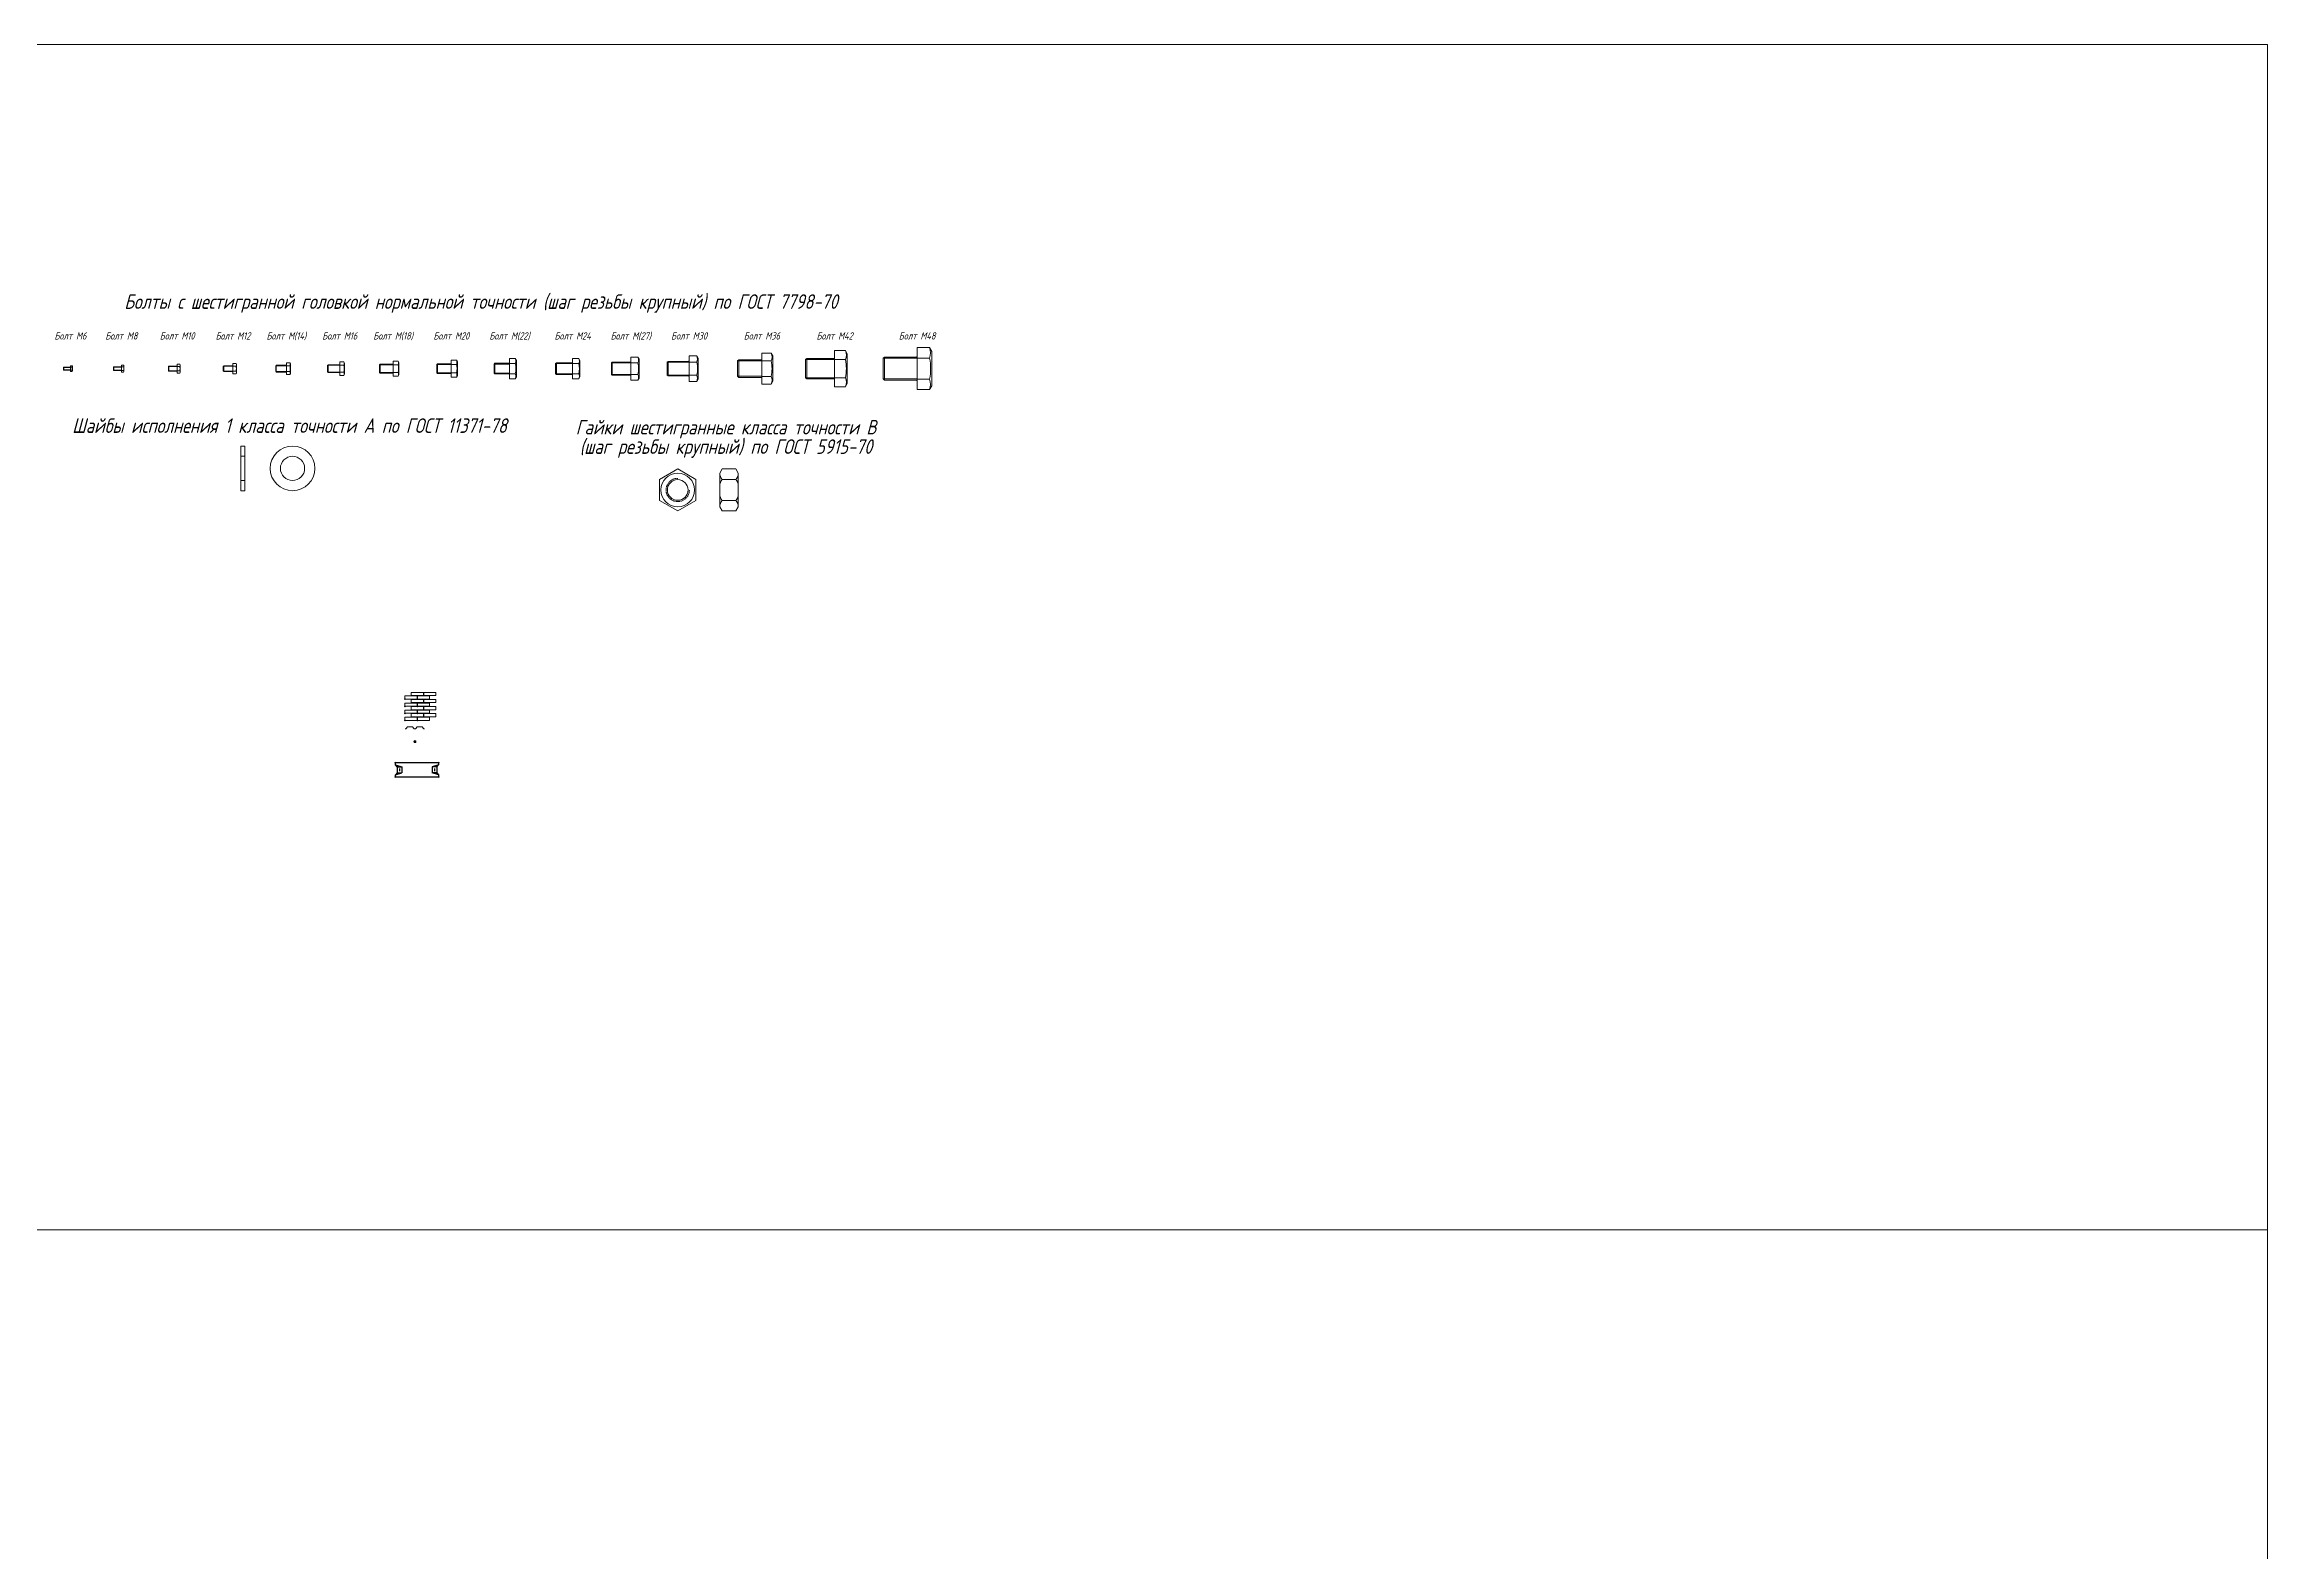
# Model space of a CAD drawing. Header units: millimetres. Extents: x -8428662 to 9409114, y 0 to 249028.
# Drawn here: x -388393 to -383812, y 245921 to 249028 of the extents above; entities that cross this region are included whole.
import ezdxf
from ezdxf.enums import TextEntityAlignment as Align

# ---------------------------------------------------------------- set-up
doc = ezdxf.new("R2010")
doc.units = ezdxf.units.MM
doc.header["$MEASUREMENT"] = 0
doc.header["$PDMODE"] = 3
doc.header["$PDSIZE"] = -4
doc.linetypes.add('Пунктир 2мм', pattern=[3, 2, -1])
doc.layers.get('0').update_dxf_attribs({"color": 250, "lineweight": 9})
for name, color, linetype, lineweight in [('стр Бетон', 253, 'Continuous', 15), ('стр Кирпич', 21, 'Continuous', 15), ('стр Металл', 6, 'Continuous', 30)]:
    doc.layers.add(name, color=color, linetype=linetype, lineweight=lineweight)
doc.styles.add('DraFt', font='geniso.shx', dxfattribs={"width": 0.9, "oblique": 15})
doc.styles.add('Гост 2.5', font='', dxfattribs={"width": 1.2, "oblique": 15, "height": 2.5})
doc.styles.get('Гост 2.5').set_extended_font_data('GOST')

# ---------------------------------------------------------------- blocks, each defined once
blk = doc.blocks.new('*U1095')
at = {"color": 0, "linetype": 'ByBlock', "lineweight": -2}
for p, q in [((-14, 2.5), (-13.5, 3)), ((-14, -2.5), (-14, 2.5)), ((-13.5, 3), (-0.2, 3)), ((0, -5.8), (0, 5.8)), ((0, 5.8), (3.4, 5.8)), ((3.4, 2.9), (0, 2.9)), ((4, 4.8), (3.4, 5.8)), ((4, 4.8), (4, -4.8)), ((-14, -2.5), (-13.5, -3)), ((-0.2, -3), (-13.5, -3)), ((3.4, -2.9), (0, -2.9)), ((3.4, -5.8), (0, -5.8)), ((4, -4.8), (3.4, -5.8))]:
    blk.add_line(p, q, dxfattribs=at)
at = {"color": 0, "linetype": 'ByBlock', "lineweight": 9}
for p, q in [((-14, 2.5), (0, 2.5)), ((-13.5, 3), (-13.5, -3)), ((-14, -2.5), (0, -2.5))]:
    blk.add_line(p, q, dxfattribs=at)
at = {"color": 0, "linetype": 'ByBlock', "lineweight": -2}
for centre, radius, start, end in [((-0.2, 3.2), 0.25, 270, 0), ((0, 4.3), 3.67, 336.8627, 23.1373), ((-10.5, 0), 14.3, 348.3122, 11.6878), ((-0.2, -3.2), 0.25, 0, 90), ((0, -4.3), 3.67, 336.8627, 23.1373)]:
    blk.add_arc(centre, radius, start, end, dxfattribs=at)
blk = doc.blocks.new('*U1096')
at = {"color": 0, "linetype": 'ByBlock', "lineweight": -2}
for p, q in [((-16, 3.3), (-15.3, 4)), ((-16, -3.3), (-16, 3.3)), ((-15.3, 4), (-0.4, 4)), ((0, -7.5), (0, 7.5)), ((0, 7.5), (4.5, 7.5)), ((4.5, 3.8), (0, 3.8)), ((5.3, 6.2), (4.5, 7.5)), ((5.3, 6.2), (5.3, -6.2)), ((-16, -3.3), (-15.3, -4)), ((-0.4, -4), (-15.3, -4)), ((4.5, -3.8), (0, -3.8)), ((4.5, -7.5), (0, -7.5)), ((5.3, -6.2), (4.5, -7.5))]:
    blk.add_line(p, q, dxfattribs=at)
at = {"color": 0, "linetype": 'ByBlock', "lineweight": 9}
for p, q in [((-16, 3.3), (0, 3.3)), ((-15.3, 4), (-15.3, -4)), ((-16, -3.3), (0, -3.3))]:
    blk.add_line(p, q, dxfattribs=at)
at = {"color": 0, "linetype": 'ByBlock', "lineweight": -2}
for centre, radius, start, end in [((-0.4, 4.4), 0.4, 270, 0), ((0.1, 5.6), 4.78, 336.8627, 23.1373), ((-13.6, 0), 18.5, 348.3122, 11.6878), ((-0.4, -4.4), 0.4, 0, 90), ((0.1, -5.6), 4.78, 336.8627, 23.1373)]:
    blk.add_arc(centre, radius, start, end, dxfattribs=at)
blk = doc.blocks.new('*U1101')
for p, q in [((-18, 4.2), (-17.2, 5)), ((-18, -4.2), (-18, 4.2)), ((6.4, 7.6), (5.5, 9.2)), ((-18, -4.2), (-17.2, -5)), ((6.4, -7.6), (5.5, -9.2))]:
    blk.add_line(p, q)
at = {"color": 0, "linetype": 'ByBlock', "lineweight": 9}
for p, q in [((-18, 4.2), (0, 4.2)), ((-17.2, 5), (-17.2, -5)), ((-18, -4.2), (0, -4.2))]:
    blk.add_line(p, q, dxfattribs=at)
at = {"color": 0, "linetype": 'ByBlock', "lineweight": -2}
for p, q in [((-17.2, 5), (-0.4, 5)), ((0, -9.2), (0, 9.2)), ((0, 9.2), (5.5, 9.2)), ((5.5, 4.6), (0, 4.6)), ((6.4, 7.6), (6.4, -7.6)), ((-0.4, -5), (-17.2, -5)), ((5.5, -4.6), (0, -4.6)), ((5.5, -9.2), (0, -9.2))]:
    blk.add_line(p, q, dxfattribs=at)
for centre, radius, start, end in [((-0.4, 5.4), 0.4, 270, 0), ((0, 6.9), 5.88, 336.8627, 23.1373), ((-16.9, 0), 22.8, 348.3122, 11.6878), ((-0.4, -5.4), 0.4, 0, 90), ((0, -6.9), 5.88, 336.8627, 23.1373)]:
    blk.add_arc(centre, radius, start, end, dxfattribs=at)
blk = doc.blocks.new('*U1088')
for p, q in [((-20, 5.1), (-19.1, 6)), ((-20, -5.1), (-20, 5.1)), ((7.5, 8.5), (6.4, 10.4)), ((-20, -5.1), (-19.1, -6)), ((7.5, -8.6), (6.4, -10.4))]:
    blk.add_line(p, q)
at = {"color": 0, "linetype": 'ByBlock', "lineweight": 9}
for p, q in [((-20, 5.1), (0, 5.1)), ((-19.1, 6), (-19.1, -6)), ((-20, -5.1), (0, -5.1))]:
    blk.add_line(p, q, dxfattribs=at)
at = {"color": 0, "linetype": 'ByBlock', "lineweight": -2}
for p, q in [((-19.1, 6), (-0.6, 6)), ((0, -10.4), (0, 10.4)), ((0, 10.4), (6.4, 10.4)), ((6.4, 5.2), (0, 5.2)), ((7.5, 8.5), (7.5, -8.6)), ((-0.6, -6), (-19.1, -6)), ((6.4, -5.2), (0, -5.2)), ((6.4, -10.4), (0, -10.4))]:
    blk.add_line(p, q, dxfattribs=at)
for centre, radius, start, end in [((-0.6, 6.6), 0.6, 270, 360), ((0.4, 7.8), 6.61, 336.8627, 23.1373), ((-18.7, 0), 25.7, 348.3122, 11.6878), ((-0.6, -6.6), 0.6, 360, 90), ((0.4, -7.8), 6.61, 336.8627, 23.1373)]:
    blk.add_arc(centre, radius, start, end, dxfattribs=at)
blk = doc.blocks.new('*U1084')
for p, q in [((-22, 5.9), (-20.9, 7)), ((-22, -5.9), (-22, 5.9)), ((8.8, 10), (7.6, 12.1)), ((-22, -5.9), (-20.9, -7)), ((8.8, -10), (7.6, -12.1))]:
    blk.add_line(p, q)
at = {"color": 0, "linetype": 'ByBlock', "lineweight": 9}
for p, q in [((-22, 5.9), (0, 5.9)), ((-20.9, 7), (-20.9, -7)), ((-22, -5.9), (0, -5.9))]:
    blk.add_line(p, q, dxfattribs=at)
at = {"color": 0, "linetype": 'ByBlock', "lineweight": -2}
for p, q in [((-20.9, 7), (-0.6, 7)), ((0, -12.1), (0, 12.1)), ((0, 12.1), (7.6, 12.1)), ((7.6, 6.1), (0, 6.1)), ((8.8, 10), (8.8, -10)), ((-0.6, -7), (-20.9, -7)), ((7.6, -6.1), (0, -6.1)), ((7.6, -12.1), (0, -12.1))]:
    blk.add_line(p, q, dxfattribs=at)
for centre, radius, start, end in [((-0.6, 7.6), 0.6, 270, 360), ((0.5, 9.1), 7.71, 336.8627, 23.1373), ((-21.7, 0), 29.9, 348.3122, 11.6878), ((-0.6, -7.6), 0.6, 360, 90), ((0.5, -9.1), 7.71, 336.8627, 23.1373)]:
    blk.add_arc(centre, radius, start, end, dxfattribs=at)
blk = doc.blocks.new('*U1089')
at = {"color": 0, "linetype": 'ByBlock', "lineweight": -2}
for p, q in [((-25, 6.9), (-23.9, 8)), ((-25, -6.9), (-25, 6.9)), ((-23.9, 8), (-0.6, 8)), ((0, -13.9), (0, 13.9)), ((0, 13.9), (8.6, 13.9)), ((8.6, 6.9), (0, 6.9)), ((10, 11.4), (8.6, 13.9)), ((10, 11.4), (10, -11.4)), ((-25, -6.9), (-23.9, -8)), ((-0.6, -8), (-23.9, -8)), ((8.6, -6.9), (0, -6.9)), ((8.6, -13.9), (0, -13.9)), ((10, -11.4), (8.6, -13.9))]:
    blk.add_line(p, q, dxfattribs=at)
at = {"color": 0, "linetype": 'ByBlock', "lineweight": 9}
for p, q in [((-25, 6.9), (0, 6.9)), ((-23.9, 8), (-23.9, -8)), ((-25, -6.9), (0, -6.9))]:
    blk.add_line(p, q, dxfattribs=at)
at = {"color": 0, "linetype": 'ByBlock', "lineweight": -2}
for centre, radius, start, end in [((-0.6, 8.6), 0.6, 270, 360), ((0.5, 10.4), 8.82, 336.8627, 23.1373), ((-24.9, 0), 34.2, 348.3122, 11.6878), ((-0.6, -8.6), 0.6, 360, 90), ((0.5, -10.4), 8.82, 336.8627, 23.1373)]:
    blk.add_arc(centre, radius, start, end, dxfattribs=at)
blk = doc.blocks.new('*U1085')
at = {"color": 0, "linetype": 'ByBlock', "lineweight": -2}
for p, q in [((-28, 7.6), (-26.6, 9)), ((-28, -7.6), (-28, 7.6)), ((-26.6, 9), (-0.6, 9)), ((0, -15.6), (0, 15.6)), ((0, 15.6), (10.4, 15.6)), ((10.4, 7.8), (0, 7.8)), ((12, 12.8), (10.4, 15.6)), ((12, 12.8), (12, -12.8)), ((-28, -7.6), (-26.6, -9)), ((-0.6, -9), (-26.6, -9)), ((10.4, -7.8), (0, -7.8)), ((10.4, -15.6), (0, -15.6)), ((12, -12.8), (10.4, -15.6))]:
    blk.add_line(p, q, dxfattribs=at)
at = {"color": 0, "linetype": 'ByBlock', "lineweight": 9}
for p, q in [((-28, 7.6), (0, 7.6)), ((-26.6, 9), (-26.6, -9)), ((-28, -7.6), (0, -7.6))]:
    blk.add_line(p, q, dxfattribs=at)
at = {"color": 0, "linetype": 'ByBlock', "lineweight": -2}
for centre, radius, start, end in [((-0.6, 9.6), 0.6, 270, 360), ((1.3, 11.7), 9.92, 336.8627, 23.1373), ((-27.3, 0), 38.5, 348.3122, 11.6878), ((-0.6, -9.6), 0.6, 360, 90), ((1.3, -11.7), 9.92, 336.8627, 23.1373)]:
    blk.add_arc(centre, radius, start, end, dxfattribs=at)
blk = doc.blocks.new('*U1102')
at = {"color": 0, "linetype": 'ByBlock', "lineweight": -2}
for p, q in [((-30, 8.6), (-28.6, 10)), ((-30, -8.6), (-30, 8.6)), ((-28.6, 10), (-0.8, 10)), ((0, -17.3), (0, 17.3)), ((0, 17.3), (10.7, 17.3)), ((10.7, 8.7), (0, 8.7)), ((12.5, 14.2), (10.7, 17.3)), ((12.5, 14.2), (12.5, -14.3)), ((-30, -8.6), (-28.6, -10)), ((-0.8, -10), (-28.6, -10)), ((10.7, -8.7), (0, -8.7)), ((10.7, -17.3), (0, -17.3)), ((12.5, -14.3), (10.7, -17.3))]:
    blk.add_line(p, q, dxfattribs=at)
at = {"color": 0, "linetype": 'ByBlock', "lineweight": 9}
for p, q in [((-30, 8.6), (0, 8.6)), ((-28.6, 10), (-28.6, -10)), ((-30, -8.6), (0, -8.6))]:
    blk.add_line(p, q, dxfattribs=at)
at = {"color": 0, "linetype": 'ByBlock', "lineweight": -2}
for centre, radius, start, end in [((-0.8, 10.8), 0.8, 270, 360), ((0.6, 13), 11, 336.8627, 23.1373), ((-31.1, 0), 42.8, 348.3122, 11.6878), ((-0.8, -10.8), 0.8, 360, 90), ((0.6, -13), 11, 336.8627, 23.1373)]:
    blk.add_arc(centre, radius, start, end, dxfattribs=at)
blk = doc.blocks.new('*U1086')
at = {"color": 0, "linetype": 'ByBlock', "lineweight": -2}
for p, q in [((-32, 9.6), (-30.6, 11)), ((-32, -9.6), (-32, 9.6)), ((-30.6, 11), (-0.8, 11)), ((0, -20.8), (0, 20.8)), ((0, 20.8), (11.9, 20.8)), ((11.9, 10.4), (0, 10.4)), ((14, 17.1), (11.9, 20.8)), ((14, 17.1), (14, -17.1)), ((-32, -9.6), (-30.6, -11)), ((-0.8, -11), (-30.6, -11)), ((11.9, -10.4), (0, -10.4)), ((11.9, -20.8), (0, -20.8)), ((14, -17.1), (11.9, -20.8))]:
    blk.add_line(p, q, dxfattribs=at)
at = {"color": 0, "linetype": 'ByBlock', "lineweight": 9}
for p, q in [((-32, 9.6), (0, 9.6)), ((-30.6, 11), (-30.6, -11)), ((-32, -9.6), (0, -9.6))]:
    blk.add_line(p, q, dxfattribs=at)
at = {"color": 0, "linetype": 'ByBlock', "lineweight": -2}
for centre, radius, start, end in [((-0.8, 11.8), 0.8, 270, 360), ((-0.3, 15.6), 13.2, 336.8627, 23.1373), ((-38.4, 0), 51.3, 348.3122, 11.6878), ((-0.8, -11.8), 0.8, 360, 90), ((-0.3, -15.6), 13.2, 336.8627, 23.1373)]:
    blk.add_arc(centre, radius, start, end, dxfattribs=at)
blk = doc.blocks.new('*U1090')
at = {"color": 0, "linetype": 'ByBlock', "lineweight": -2}
for p, q in [((-35, 10.4), (-33.4, 12)), ((-35, -10.4), (-35, 10.4)), ((-33.4, 12), (-0.8, 12)), ((0, -20.8), (0, 20.8)), ((0, 20.8), (12.9, 20.8)), ((12.9, 10.4), (0, 10.4)), ((15, 17.1), (12.9, 20.8)), ((15, 17.1), (15, -17.1)), ((-35, -10.4), (-33.4, -12)), ((-0.8, -12), (-33.4, -12)), ((12.9, -10.4), (0, -10.4)), ((12.9, -20.8), (0, -20.8)), ((15, -17.1), (12.9, -20.8))]:
    blk.add_line(p, q, dxfattribs=at)
at = {"color": 0, "linetype": 'ByBlock', "lineweight": 9}
for p, q in [((-35, 10.4), (0, 10.4)), ((-33.4, 12), (-33.4, -12)), ((-35, -10.4), (0, -10.4))]:
    blk.add_line(p, q, dxfattribs=at)
at = {"color": 0, "linetype": 'ByBlock', "lineweight": -2}
for centre, radius, start, end in [((-0.8, 12.8), 0.8, 270, 360), ((0.7, 15.6), 13.2, 336.8627, 23.1373), ((-37.4, 0), 51.3, 348.3122, 11.6878), ((-0.8, -12.8), 0.8, 360, 90), ((0.7, -15.6), 13.2, 336.8627, 23.1373)]:
    blk.add_arc(centre, radius, start, end, dxfattribs=at)
blk = doc.blocks.new('*U1087')
at = {"color": 0, "linetype": 'ByBlock', "lineweight": -2}
for p, q in [((-40, 11.9), (-38.4, 13.5)), ((-40, -11.9), (-40, 11.9)), ((-38.4, 13.5), (-1, 13.5)), ((0, -23.7), (0, 23.7)), ((0, 23.7), (14.6, 23.7)), ((14.6, 11.8), (0, 11.8)), ((17, 19.5), (14.6, 23.7)), ((17, 19.5), (17, -19.5)), ((-40, -11.9), (-38.4, -13.5)), ((-1, -13.5), (-38.4, -13.5)), ((14.6, -11.8), (0, -11.8)), ((14.6, -23.7), (0, -23.7)), ((17, -19.5), (14.6, -23.7))]:
    blk.add_line(p, q, dxfattribs=at)
at = {"color": 0, "linetype": 'ByBlock', "lineweight": 9}
for p, q in [((-40, 11.9), (0, 11.9)), ((-38.4, 13.5), (-38.4, -13.5)), ((-40, -11.9), (0, -11.9))]:
    blk.add_line(p, q, dxfattribs=at)
at = {"color": 0, "linetype": 'ByBlock', "lineweight": -2}
for centre, radius, start, end in [((-1, 14.5), 1, 270, 360), ((0.7, 17.8), 15.1, 336.8627, 23.1373), ((-42.6, 0), 58.4, 348.3122, 11.6878), ((-1, -14.5), 1, 360, 90), ((0.7, -17.8), 15.1, 336.8627, 23.1373)]:
    blk.add_arc(centre, radius, start, end, dxfattribs=at)
blk = doc.blocks.new('*U1091')
at = {"color": 0, "linetype": 'ByBlock', "lineweight": -2}
for p, q in [((-45, 13.1), (-43.1, 15)), ((-45, -13.1), (-45, 13.1)), ((-43.1, 15), (-1, 15)), ((0, -26.6), (0, 26.6)), ((0, 26.6), (16, 26.6)), ((16, 13.3), (0, 13.3)), ((18.7, 21.8), (16, 26.6)), ((18.7, 21.8), (18.7, -21.9)), ((-45, -13.1), (-43.1, -15)), ((-1, -15), (-43.1, -15)), ((16, -13.3), (0, -13.3)), ((16, -26.6), (0, -26.6)), ((18.7, -21.9), (16, -26.6))]:
    blk.add_line(p, q, dxfattribs=at)
at = {"color": 0, "linetype": 'ByBlock', "lineweight": 9}
for p, q in [((-45, 13.1), (0, 13.1)), ((-43.1, 15), (-43.1, -15)), ((-45, -13.1), (0, -13.1))]:
    blk.add_line(p, q, dxfattribs=at)
at = {"color": 0, "linetype": 'ByBlock', "lineweight": -2}
for centre, radius, start, end in [((-1, 16), 1, 270, 360), ((0.4, 19.9), 16.9, 336.8627, 23.1373), ((-48.2, 0), 65.6, 348.3122, 11.6878), ((-1, -16), 1, 360, 90), ((0.4, -19.9), 16.9, 336.8627, 23.1373)]:
    blk.add_arc(centre, radius, start, end, dxfattribs=at)
blk = doc.blocks.new('*U1092')
at = {"color": 0, "linetype": 'ByBlock', "lineweight": -2}
for p, q in [((-50, 15.8), (-47.8, 18)), ((-50, -15.8), (-50, 15.8)), ((-47.8, 18), (-1, 18)), ((0, -31.8), (0, 31.8)), ((0, 31.8), (19.2, 31.8)), ((19.2, 15.9), (0, 15.9)), ((22.5, 26.1), (19.2, 31.8)), ((22.5, 26.1), (22.5, -26.1)), ((-50, -15.8), (-47.8, -18)), ((-1, -18), (-47.8, -18)), ((19.2, -15.9), (0, -15.9)), ((19.2, -31.8), (0, -31.8)), ((22.5, -26.1), (19.2, -31.8))]:
    blk.add_line(p, q, dxfattribs=at)
at = {"color": 0, "linetype": 'ByBlock', "lineweight": 9}
for p, q in [((-50, 15.8), (0, 15.8)), ((-47.8, 18), (-47.8, -18)), ((-50, -15.8), (0, -15.8))]:
    blk.add_line(p, q, dxfattribs=at)
at = {"color": 0, "linetype": 'ByBlock', "lineweight": -2}
for centre, radius, start, end in [((-1, 19), 1, 270, 360), ((0.7, 23.8), 20.2, 336.8627, 23.1373), ((-57.5, 0), 78.4, 348.3122, 11.6878), ((-1, -19), 1, 360, 90), ((0.7, -23.8), 20.2, 336.8627, 23.1373)]:
    blk.add_arc(centre, radius, start, end, dxfattribs=at)
blk = doc.blocks.new('*U1093')
at = {"color": 0, "linetype": 'ByBlock', "lineweight": -2}
for p, q in [((-60, 18.6), (-57.6, 21)), ((-60, -18.6), (-60, 18.6)), ((-57.6, 21), (-1.2, 21)), ((0, -37.5), (0, 37.5)), ((0, 37.5), (22.2, 37.5)), ((22.2, 18.8), (0, 18.8)), ((26, 30.9), (22.2, 37.5)), ((26, 30.9), (26, -30.9)), ((-60, -18.6), (-57.6, -21)), ((-1.2, -21), (-57.6, -21)), ((22.2, -18.8), (0, -18.8)), ((22.2, -37.5), (0, -37.5)), ((26, -30.9), (22.2, -37.5))]:
    blk.add_line(p, q, dxfattribs=at)
at = {"color": 0, "linetype": 'ByBlock', "lineweight": 9}
for p, q in [((-60, 18.6), (0, 18.6)), ((-57.6, 21), (-57.6, -21)), ((-60, -18.6), (0, -18.6))]:
    blk.add_line(p, q, dxfattribs=at)
at = {"color": 0, "linetype": 'ByBlock', "lineweight": -2}
for centre, radius, start, end in [((-1.2, 22.2), 1.2, 270, 360), ((0.2, 28.1), 23.9, 336.8627, 23.1373), ((-68.5, 0), 92.6, 348.3122, 11.6878), ((-1.2, -22.2), 1.2, 360, 90), ((0.2, -28.1), 23.9, 336.8627, 23.1373)]:
    blk.add_arc(centre, radius, start, end, dxfattribs=at)
blk = doc.blocks.new('*U1094')
at = {"color": 0, "linetype": 'ByBlock', "lineweight": -2}
for p, q in [((-70, 21.3), (-67.3, 24)), ((-70, -21.3), (-70, 21.3)), ((-67.3, 24), (-1.2, 24)), ((0, -43.3), (0, 43.3)), ((0, 43.3), (25.6, 43.3)), ((25.6, 21.7), (0, 21.7)), ((30, 35.6), (25.6, 43.3)), ((30, 35.6), (30, -35.6)), ((-70, -21.3), (-67.3, -24)), ((-1.2, -24), (-67.3, -24)), ((25.6, -21.7), (0, -21.7)), ((25.6, -43.3), (0, -43.3)), ((30, -35.6), (25.6, -43.3))]:
    blk.add_line(p, q, dxfattribs=at)
at = {"color": 0, "linetype": 'ByBlock', "lineweight": 9}
for p, q in [((-70, 21.3), (0, 21.3)), ((-67.3, 24), (-67.3, -24)), ((-70, -21.3), (0, -21.3))]:
    blk.add_line(p, q, dxfattribs=at)
at = {"color": 0, "linetype": 'ByBlock', "lineweight": -2}
for centre, radius, start, end in [((-1.2, 25.2), 1.2, 270, 360), ((0.2, 32.5), 27.5, 336.8627, 23.1373), ((-79.1, 0), 106.9, 348.3122, 11.6878), ((-1.2, -25.2), 1.2, 360, 90), ((0.2, -32.5), 27.5, 336.8627, 23.1373)]:
    blk.add_arc(centre, radius, start, end, dxfattribs=at)
blk = doc.blocks.new('*U1100')
at = {"color": 0, "linetype": 'ByBlock', "lineweight": 9}
for p, q in [((-4, 25), (4, 25)), ((-4, -25), (4, -25))]:
    blk.add_line(p, q, dxfattribs=at)
at = {"color": 0, "linetype": 'ByBlock', "lineweight": -2}
blk.add_lwpolyline([(-4, -46), (4, -46), (4, 46), (-4, 46)], close=True, dxfattribs=at)
blk = doc.blocks.new('*U1099')
at = {"color": 0, "linetype": 'ByBlock', "lineweight": -2}
for radius in [46, 25]:
    blk.add_circle((0, 0), radius, dxfattribs=at)
blk = doc.blocks.new('*U1097')
at = {"color": 0, "linetype": 'ByBlock', "lineweight": -2}
blk.add_lwpolyline([(-37.5, -21.7), (0, -43.3), (37.5, -21.7), (37.5, 21.7), (0, 43.3), (-37.5, 21.7)], close=True, dxfattribs=at)
for radius in [34.7, 21.3]:
    blk.add_circle((0, 0), radius, dxfattribs=at)
at = {"color": 0, "linetype": 'Пунктир 2мм', "lineweight": 9}
blk.add_arc((0, 0), 24, 90, 0, dxfattribs=at)
blk = doc.blocks.new('*U1098')
at = {"color": 0, "linetype": 'ByBlock', "lineweight": -2}
for p, q in [((-19, 34.7), (-14, 43.3)), ((-19, 34.7), (-19, -34.7)), ((14, 43.3), (-14, 43.3)), ((-14, 21.7), (14, 21.7)), ((19, 34.7), (14, 43.3)), ((19, -34.7), (19, 34.7)), ((-19, -34.7), (-14, -43.3)), ((-14, -21.7), (14, -21.7)), ((14, -43.3), (-14, -43.3)), ((19, -34.7), (14, -43.3))]:
    blk.add_line(p, q, dxfattribs=at)
for centre, start, end in [((0, 34.4), 179.2405, 222.4282), ((0, 8.9), 137.5718, 180.7595), ((0, 34.4), 317.5718, 0.7595), ((0, 8.9), 359.2405, 42.4282), ((0, -8.9), 179.2405, 222.4282), ((0, -34.4), 137.5718, 180.7595), ((0, -8.9), 317.5718, 0.7595), ((0, -34.4), 359.2405, 42.4282)]:
    blk.add_arc(centre, 19, start, end, dxfattribs=at)
blk = doc.blocks.new('*U1104')
for p in [(0, 43.8), (0, 29.2), (0, 14.6), (0, 0), (25.8, 43.8), (25.8, 29.2), (25.8, 14.6), (25.8, 0)]:
    blk.add_point(p)
at = {"layer": 'стр Кирпич'}
for p, q in [((0, 50.3), (0, 43.8)), ((25, 50.3), (0, 50.3)), ((12.9, 57.6), (12.9, 51.1)), ((37.9, 57.6), (12.9, 57.6)), ((12.9, 51.1), (37.9, 51.1)), ((25, 43.8), (25, 50.3)), ((25.8, 50.3), (25.8, 43.8)), ((50.8, 50.3), (25.8, 50.3)), ((37.9, 51.1), (37.9, 57.6)), ((38.7, 57.6), (38.7, 51.1)), ((63.7, 57.6), (38.7, 57.6)), ((38.7, 51.1), (63.7, 51.1)), ((50.8, 43.8), (50.8, 50.3)), ((63.7, 51.1), (63.7, 57.6)), ((0, 43.8), (25, 43.8)), ((0, 35.7), (0, 29.2)), ((25, 35.7), (0, 35.7)), ((0, 29.2), (25, 29.2)), ((0, 21.1), (0, 14.6)), ((25, 21.1), (0, 21.1)), ((0, 14.6), (25, 14.6)), ((0, 6.5), (0, 0)), ((25, 6.5), (0, 6.5)), ((0, 0), (25, 0)), ((12.9, 43), (12.9, 36.5)), ((37.9, 43), (12.9, 43)), ((12.9, 36.5), (37.9, 36.5)), ((12.9, 28.4), (12.9, 21.9)), ((37.9, 28.4), (12.9, 28.4)), ((12.9, 21.9), (37.9, 21.9)), ((12.9, 13.8), (12.9, 7.3)), ((37.9, 13.8), (12.9, 13.8)), ((12.9, 7.3), (37.9, 7.3)), ((25, 29.2), (25, 35.7)), ((25, 14.6), (25, 21.1)), ((25, 0), (25, 6.5)), ((25.8, 43.8), (50.8, 43.8)), ((25.8, 35.7), (25.8, 29.2)), ((50.8, 35.7), (25.8, 35.7)), ((25.8, 29.2), (50.8, 29.2)), ((25.8, 21.1), (25.8, 14.6)), ((50.8, 21.1), (25.8, 21.1)), ((25.8, 14.6), (50.8, 14.6)), ((25.8, 6.5), (25.8, 0)), ((50.8, 6.5), (25.8, 6.5)), ((25.8, 0), (50.8, 0)), ((37.9, 36.5), (37.9, 43)), ((37.9, 21.9), (37.9, 28.4)), ((37.9, 7.3), (37.9, 13.8)), ((38.7, 43), (38.7, 36.5)), ((63.7, 43), (38.7, 43)), ((38.7, 36.5), (63.7, 36.5)), ((38.7, 28.4), (38.7, 21.9)), ((63.7, 28.4), (38.7, 28.4)), ((38.7, 21.9), (63.7, 21.9)), ((38.7, 13.8), (38.7, 7.3)), ((63.7, 13.8), (38.7, 13.8)), ((38.7, 7.3), (63.7, 7.3)), ((50.8, 29.2), (50.8, 35.7)), ((50.8, 14.6), (50.8, 21.1)), ((50.8, 0), (50.8, 6.5)), ((63.7, 36.5), (63.7, 43)), ((63.7, 21.9), (63.7, 28.4)), ((63.7, 7.3), (63.7, 13.8))]:
    blk.add_line(p, q, dxfattribs=at)
blk = doc.blocks.new('*U1106')
for points in [[(20, 5, -0.234621), (12, 1), (0, 1), (0, 0), (12, 0, 0.234621), (21, 4), (47, 39, -0.234621), (55, 43), (145, 43, -0.234621), (153, 39), (179, 4, 0.234621), (188, 0), (200, 0), (200, 1), (188, 1, -0.234621), (180, 5), (153, 40, 0.234621), (145, 44), (55, 44, 0.234621), (47, 40)], [(220, 5, -0.234621), (212, 1), (200, 1), (200, 0), (212, 0, 0.234621), (221, 4), (247, 39, -0.234621), (255, 43), (345, 43, -0.234621), (353, 39), (379, 4, 0.234621), (388, 0), (400, 0), (400, 1), (388, 1, -0.234621), (380, 5), (353, 40, 0.234621), (345, 44), (255, 44, 0.234621), (247, 40)]]:
    blk.add_hatch(color=256).paths.add_polyline_path(points)
for p, q in [((0, 0), (0, 1)), ((0, 1), (12, 1)), ((0, 0), (12, 0)), ((20, 5), (47, 40)), ((21, 4), (47, 39)), ((55, 44), (145, 44)), ((55, 43), (145, 43)), ((180, 5), (153, 40)), ((179, 4), (153, 39)), ((188, 1), (200, 1)), ((188, 0), (200, 0)), ((200, 0), (200, 1)), ((200, 0), (200, 1)), ((200, 1), (212, 1)), ((200, 0), (212, 0)), ((220, 5), (247, 40)), ((221, 4), (247, 39)), ((255, 44), (345, 44)), ((255, 43), (345, 43)), ((380, 5), (353, 40)), ((379, 4), (353, 39)), ((388, 1), (400, 1)), ((388, 0), (400, 0)), ((400, 0), (400, 1)), ((0, 0), (12, 0)), ((200, 0), (212, 0))]:
    blk.add_line(p, q)
for centre, radius, start, end in [((12, 11), 10, 270, 322.8159), ((12, 11), 10.7, 270, 322.8159), ((55, 33), 10.7, 90, 142.8159), ((55, 33), 10, 90, 142.8159), ((145, 33), 10.7, 37.1841, 90), ((145, 33), 10, 37.1841, 90), ((188, 11), 10.7, 217.1841, 270), ((188, 11), 10, 217.1841, 270), ((212, 11), 10, 270, 322.8159), ((212, 11), 10.7, 270, 322.8159), ((255, 33), 10.7, 90, 142.8159), ((255, 33), 10, 90, 142.8159), ((345, 33), 10.7, 37.1841, 90), ((345, 33), 10, 37.1841, 90), ((388, 11), 10.7, 217.1841, 270), ((388, 11), 10, 217.1841, 270)]:
    blk.add_arc(centre, radius, start, end)
blk = doc.blocks.new('*U1108')
at = {"layer": 'стр Металл', "lineweight": 15}
blk.add_lwpolyline([(0, 1.6), (-1.4, 0.8), (-1.4, -0.8), (0, -1.6), (1.4, -0.8), (1.4, 0.8)], close=True, dxfattribs=at)
for radius in [2.05, 1.42, 0.9]:
    blk.add_circle((0, 0), radius, dxfattribs=at)
blk.add_arc((0, 0), 0.744, 180, 90, dxfattribs=at)
blk.add_point((0, 0), dxfattribs=at)
blk = doc.blocks.new('*U1110')
for p in [(0, 30), (90, 30), (0, 0), (90, 0)]:
    blk.add_point(p)
at = {"layer": 'стр Бетон', "lineweight": 30}
for p, q in [((1, 25), (14, 21)), ((4, 21), (1, 25)), ((1, 5), (14, 9)), ((4, 9), (1, 5)), ((4, 21), (14, 21)), ((4, 21), (4, 9)), ((4, 9), (14, 9)), ((14, 21), (14, 9)), ((89, 25), (76, 21)), ((76, 21), (76, 9)), ((86, 21), (76, 21)), ((89, 5), (76, 9)), ((86, 9), (76, 9)), ((86, 21), (89, 25)), ((86, 21), (86, 9)), ((86, 9), (89, 5))]:
    blk.add_line(p, q, dxfattribs=at)
for points in [[(1, 25), (1, 30), (89, 30), (89, 25)], [(89, 0), (1, 0), (1, 5)], [(89, 5), (89, 0)]]:
    blk.add_lwpolyline(points, dxfattribs=at)
at = {"layer": 'стр Металл'}
for p, q in [((9, 18.05), (9, 11.95)), ((81, 18.05), (81, 11.95))]:
    blk.add_line(p, q, dxfattribs=at)
at = {"style": 'Гост 2.5', "flags": 4}
blk.add_attdef('БЛОКИ', (31.52, 13.37), '', height=2.5, dxfattribs=at)

msp = doc.modelspace()

# ---------------------------------------------------------------- linework, layer by layer
at = {"ltscale": 100}
msp.add_line((-383811.976, 207361.062), (-383811.976, 249027.851), dxfattribs=at)
msp.add_lwpolyline([(-434099.534, 207361.062), (-383811.976, 207361.062), (-383811.976, 249027.851), (-434099.534, 249027.851)], close=True)
for points in [[(-391427.582, 249027.851), (-383811.976, 249027.851), (-383811.976, 246584.021), (-391427.582, 246584.021)], [(-391427.582, 246584.021), (-383811.976, 246584.021), (-383811.976, 236808.703), (-391427.582, 236808.703)]]:
    msp.add_lwpolyline(points, close=True, dxfattribs=at)

# ---------------------------------------------------------------- block references
for name, p in [('*U1095', (-388339.966, 248359.5)), ('*U1096', (-388234.966, 248359.5)), ('*U1101', (-388119.966, 248359.5)), ('*U1088', (-388004.966, 248359.5)), ('*U1084', (-387894.966, 248359.5)), ('*U1089', (-387784.966, 248359.5)), ('*U1085', (-387674.966, 248359.5)), ('*U1102', (-387554.966, 248359.5)), ('*U1086', (-387434.966, 248359.5)), ('*U1090', (-387304.966, 248359.5)), ('*U1087', (-387184.966, 248359.5)), ('*U1091', (-387064.966, 248359.5)), ('*U1092', (-386914.966, 248359.5)), ('*U1093', (-386764.966, 248359.5)), ('*U1094', (-386594.966, 248359.5)), ('*U1100', (-387984.55, 248153.843)), ('*U1099', (-387882.215, 248153.843)), ('*U1097', (-387088.363, 248109.368)), ('*U1098', (-386982.59, 248109.368)), ('*U1104', (-387650.542, 247634.488)), ('*U1108', (-387629.864, 247590.589)), ('*U1110', (-387670.704, 247517.487))]:
    msp.add_blockref(name, p)
at = {"xscale": 0.09999999999990905, "yscale": 0.09999999999990905, "zscale": 0.09999999999990905}
msp.add_blockref('*U1106', (-387650.16, 247617.047), dxfattribs=at)

# ---------------------------------------------------------------- texts
at = {"style": 'DraFt', "oblique": 15, "width": 0.9}
for s, height, p in [('Болты с шестигранной головкой нормальной точности (шаг резьбы крупный) по ГОСТ 7798-70', 30, (-387493.892, 248482.755)), ('Болт М6', 15, (-388339.966, 248419.5)), ('Болт М8', 15, (-388234.966, 248419.5)), ('Болт М10', 15, (-388119.966, 248419.5)), ('Болт М12', 15, (-388004.966, 248419.5)), ('Болт М(14)', 15, (-387894.966, 248419.5)), ('Болт М16', 15, (-387784.966, 248419.5)), ('Болт М(18)', 15, (-387674.966, 248419.5)), ('Болт М20', 15, (-387554.966, 248419.5)), ('Болт М(22)', 15, (-387434.966, 248419.5)), ('Болт М24', 15, (-387304.966, 248419.5)), ('Болт М(27)', 15, (-387184.966, 248419.5)), ('Болт М30', 15, (-387064.966, 248419.5)), ('Болт М36', 15, (-386914.966, 248419.5)), ('Болт М42', 15, (-386764.966, 248419.5)), ('Болт М48', 15, (-386594.966, 248419.5)), ('Шайбы исполнения 1 класса точности А по ГОСТ 11371-78', 30, (-387888.47, 248227.053)), ('Гайки шестигранные класса точности В', 30, (-386989.005, 248223.81)), ('(шаг резьбы крупный) по ГОСТ 5915-70', 30, (-386989.005, 248183.81))]:
    msp.add_text(s, height=height, dxfattribs=at).set_placement(p, align=Align.CENTER)

doc.saveas('drawing.dxf')
